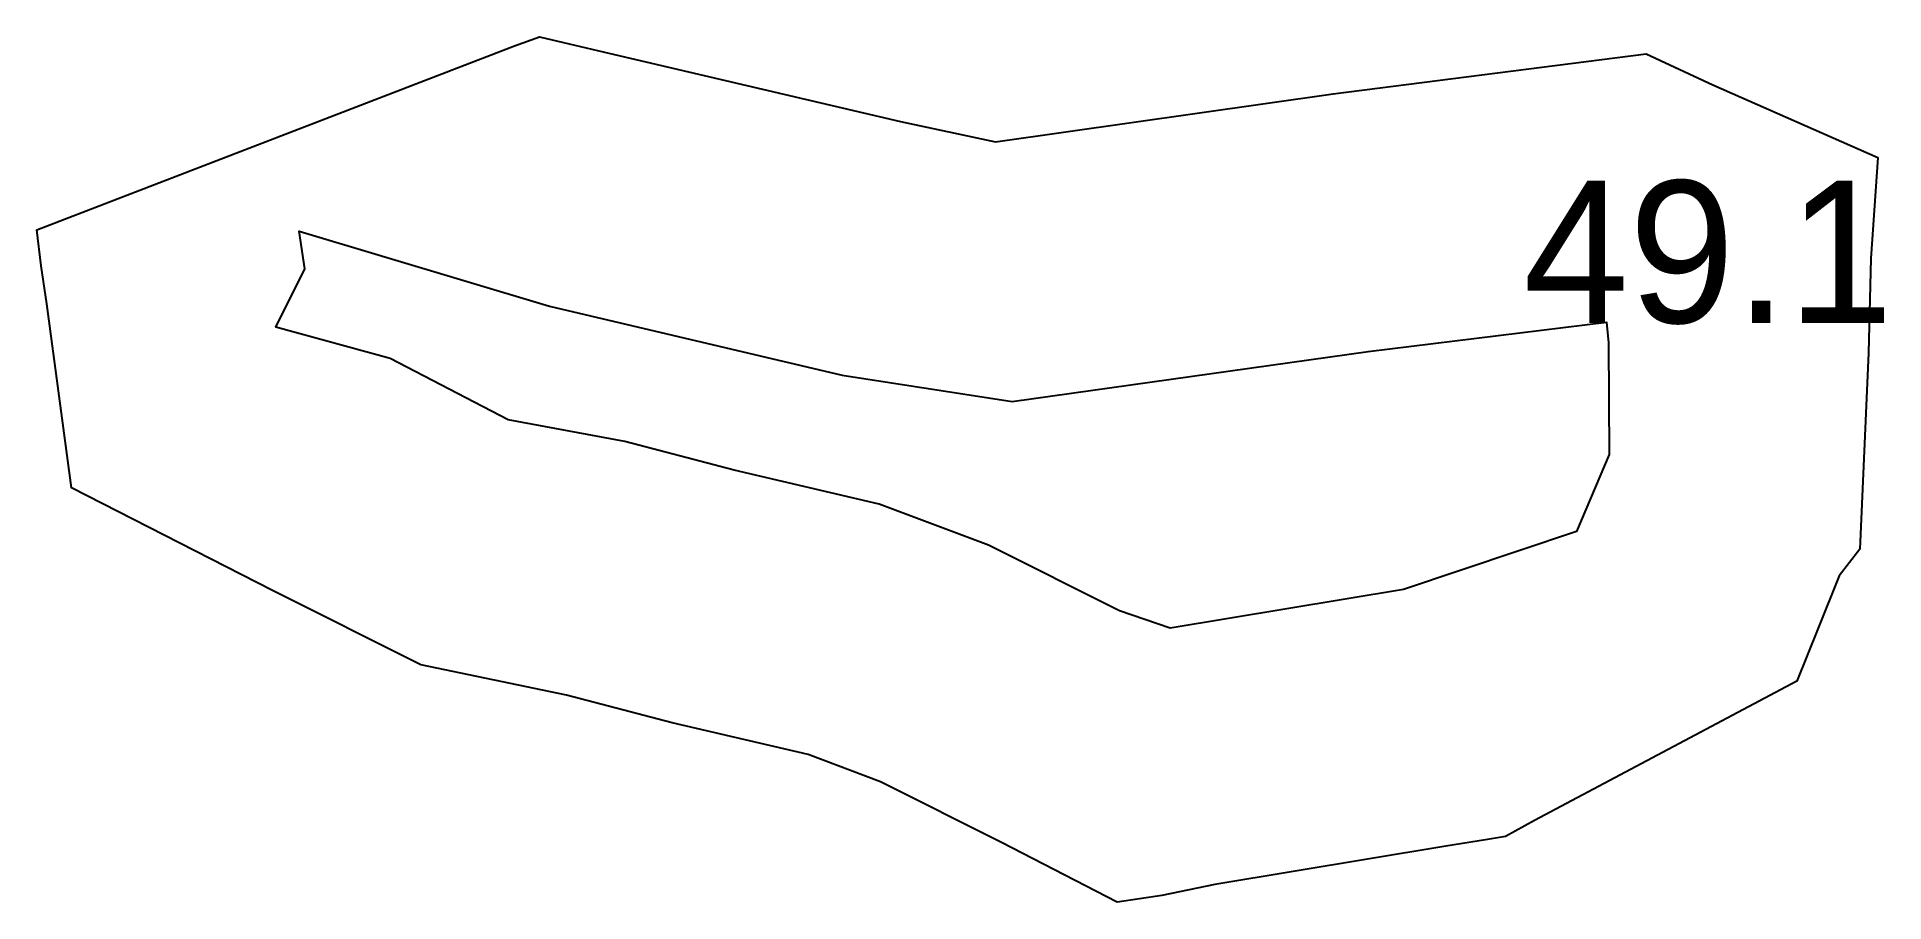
# Model space of a CAD drawing. Extents: x 64 to 128.9, y 5.3 to 35.8.
import ezdxf

# ---------------------------------------------------------------- set-up
doc = ezdxf.new("R2010")
doc.units = 0
doc.layers.get('0').update_dxf_attribs({"color": 255, "linetype": 'CONTINUOUS'})

msp = doc.modelspace()

# ---------------------------------------------------------------- linework, layer by layer
at = {"color": 1}
for points in [[(127.311, 16.8183), (126.571, 14.977), (125.827, 13.1119), (116.608, 8.21404), (115.586, 7.64712), (114.884, 7.53951), (113.484, 7.30848), (105.365, 5.96815), (103.503, 5.57439), (101.929, 5.34526), (97.8646, 7.43871), (93.6179, 9.5741), (91.0709, 10.5383), (86.2858, 11.6544), (82.5698, 12.625), (77.456, 13.6939), (72.2444, 16.3038), (65.1736, 19.9139), (64.3117, 26.3886), (64.1141, 27.7197), (63.9605, 28.9874), (80.75, 35.456), (81.6231, 35.7718), (82.475, 35.5714), (84.0639, 35.2061), (94.3194, 32.793), (97.6537, 32.0786), (109.525, 33.7704), (120.531, 35.1792), (122.869, 34.0914), (128.671, 31.5349), (128.429, 27.9843), (128.345, 24.6636), (128.04, 17.7591)], [(119.221, 21.0889), (118.079, 18.3769), (111.994, 16.334), (103.799, 14.9808), (102.013, 15.5916), (97.4149, 17.8965), (93.5677, 19.3386), (88.4665, 20.5383), (84.6285, 21.538), (80.5261, 22.3109), (76.3772, 24.4647), (72.3634, 25.5695), (73.3762, 27.6189), (73.1793, 28.9448), (81.9748, 26.3002), (92.2678, 23.8783), (98.2405, 22.9497), (110.754, 24.7056), (119.131, 25.7424), (119.204, 25.0113)]]:
    msp.add_lwpolyline(points, close=True, dxfattribs=at)

# ---------------------------------------------------------------- texts
msp.add_text('49.1', height=5).set_placement((116.203, 25.7156))

doc.saveas('drawing.dxf')
